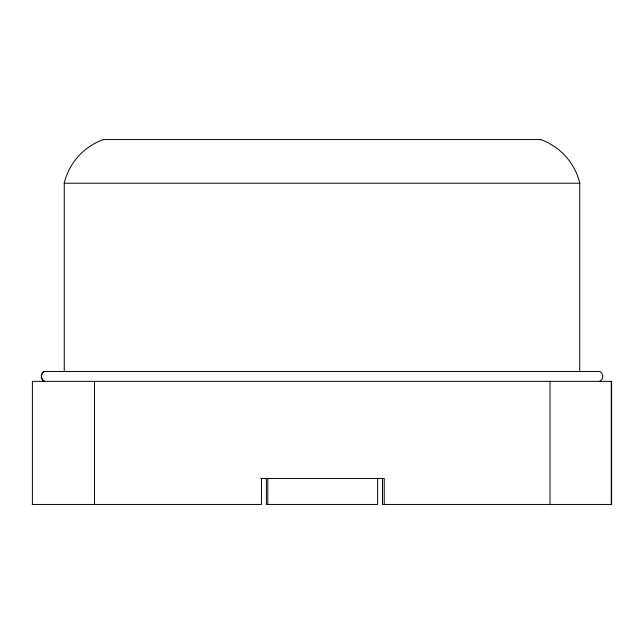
<?xml version="1.0" encoding="UTF-8"?>
<svg xmlns="http://www.w3.org/2000/svg" width="644" height="644" viewBox="0 0 644 644"><rect width="100%" height="100%" fill="white"/><g stroke="black" fill="none" stroke-linecap="round" stroke-linejoin="round"><path stroke-width="0.97" d="M103.233 139.555L540.767 139.555M260.707 478.46L384.235 478.46L384.235 504.445M32.2 504.445L261.504 504.445L261.504 478.46M611.8 504.445L382.496 504.445L382.496 478.46M611.607 504.445L611.607 381.353L32.393 381.353L32.393 504.445M611.269 381.353L611.269 504.445M579.729 371.467L579.729 183.226L64.271 183.226L64.271 371.467M550.024 381.353L550.024 504.445M377.626 478.46L377.626 504.445L266.375 504.445L266.375 478.46M267.824 478.46L267.824 504.445M94.491 381.353L94.491 504.445M540.735 139.627A61.566 61.116 -90 0 1 579.809 183.21M44.364 381.337A5.587 5.587 0 0 1 44.364 371.491M44.138 381.337A5.579 5.538 90 0 1 44.138 371.483L599.87 371.467A5.579 5.538 -90 0 1 599.862 381.337M64.191 183.21A61.566 61.116 90 0 1 103.265 139.627"/></g></svg>
